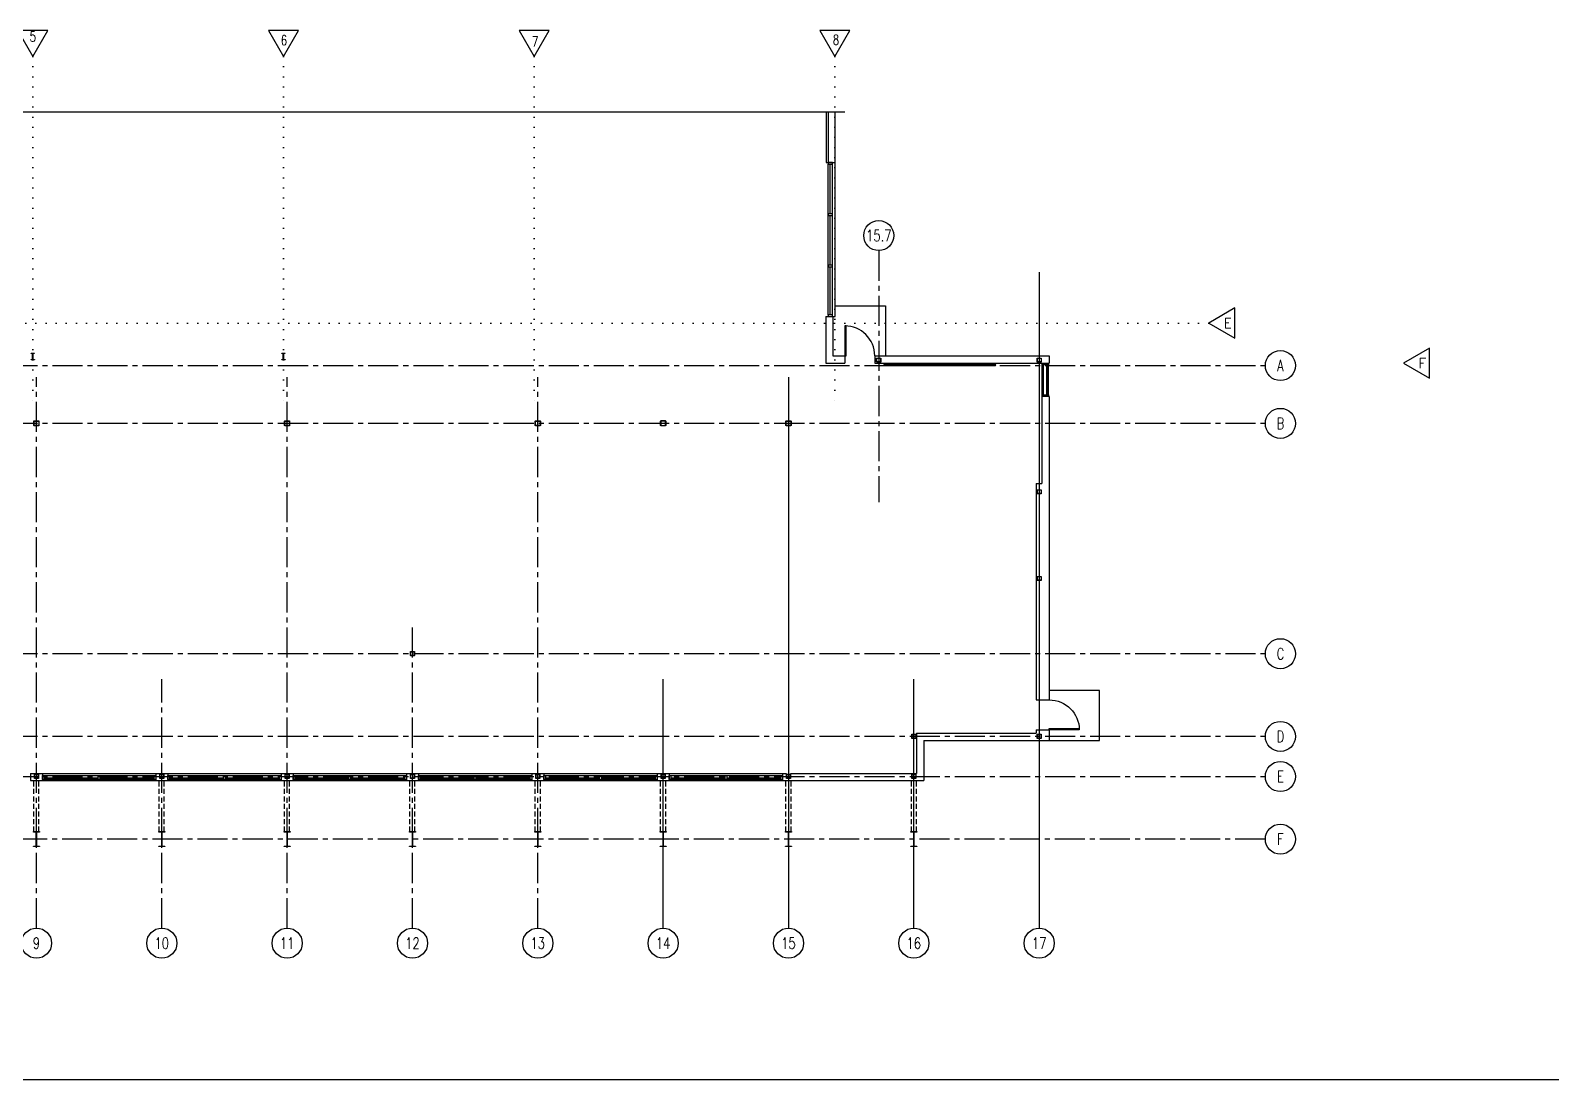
# Model space of a CAD drawing. Header units: inches. Extents: x 0 to 10293, y 0 to 4182.
# Drawn here: x 1984 to 3804, y 0 to 1256 of the extents above; entities that cross this region are included whole.
import ezdxf
from ezdxf.enums import TextEntityAlignment as Align

# ---------------------------------------------------------------- set-up
doc = ezdxf.new("R2010")
doc.units = ezdxf.units.IN
doc.header["$LTSCALE"] = 48
doc.header["$MEASUREMENT"] = 0
for name, pattern in [('CENTER2', [1.125, 0.75, -0.125, 0.125, -0.125]), ('DOT', [0.25, 0, -0.25]), ('HIDDEN2', [0.1875, 0.125, -0.0625])]:
    doc.linetypes.add(name, pattern=pattern)
doc.layers.add('COLUMNS', color=2, linetype='CENTER2')
doc.layers.add('STL_TUBE', color=5, linetype='Continuous')
doc.styles.add('SIMPLEX', font='SIMPLEX.SHX')

# ---------------------------------------------------------------- blocks, each defined once
blk = doc.blocks.new('AZMND')
for p, q in [((0, 0.5), (0, -0.5)), ((1, 0.5), (0, 0.5)), ((1, -0.5), (1, 0.5)), ((0, -0.5), (1, -0.5))]:
    blk.add_line(p, q)
blk = doc.blocks.new('90DOOR')
for p, q in [((-0.5, 1), (-0.5, 0)), ((-0.451, 1), (-0.5, 1)), ((-0.451, 0), (-0.451, 1)), ((-0.5, 0), (-0.451, 0))]:
    blk.add_line(p, q)
blk.add_arc((-0.5, 0), 1, 0, 90)
blk = doc.blocks.new('TS5x5x516')
at = {"layer": 'STL_TUBE', "linetype": 'Continuous', "flags": 128}
for points in [[(-2.125, -2.5, -0.414213562), (-2.5, -2.125), (-2.5, 2.125, -0.414213562), (-2.125, 2.5), (2.125, 2.5, -0.414213562), (2.5, 2.125), (2.5, -2.125, -0.414213562), (2.125, -2.5)], [(-2.125, -2.1875, -0.414213562), (-2.1875, -2.125), (-2.1875, 2.125, -0.414213562), (-2.125, 2.1875), (2.125, 2.1875, -0.414213562), (2.1875, 2.125), (2.1875, -2.125, -0.414213562), (2.125, -2.1875)]]:
    blk.add_lwpolyline(points, format="xyb", close=True, dxfattribs=at)

msp = doc.modelspace()

# ---------------------------------------------------------------- linework, layer by layer
for p, q in [((2004.72419, 1255.98384), (1968.72419, 1255.98384)), ((1968.72419, 1255.98384), (1986.72419, 1224.80692)), ((1986.72419, 1224.80692), (2004.72419, 1255.98384)), ((2304.72419, 1255.98384), (2268.72419, 1255.98384)), ((2268.72419, 1255.98384), (2286.72419, 1224.80692)), ((2286.72419, 1224.80692), (2304.72419, 1255.98384)), ((2604.72419, 1255.98384), (2568.72419, 1255.98384)), ((2568.72419, 1255.98384), (2586.72419, 1224.80692)), ((2586.72419, 1224.80692), (2604.72419, 1255.98384)), ((2964.72419, 1255.98384), (2928.72419, 1255.98384)), ((2928.72419, 1255.98384), (2946.72419, 1224.80692)), ((2946.72419, 1224.80692), (2964.72419, 1255.98384)), ((1908.62611, 1158.51894), (2958.72419, 1158.51894)), ((2936.09919, 1158.51894), (2936.09919, 1097.70646)), ((2938.72419, 1158.51894), (2938.72419, 1097.70646)), ((2946.72419, 1158.51894), (2946.72419, 1097.70646)), ((2936.09919, 1113.68307), (2936.09919, 1108.68307)), ((2936.09919, 1097.70646), (2946.72419, 1097.70646)), ((2938.72419, 915.68307), (2938.72419, 1095.70646)), ((2941.22419, 1036.36533), (2941.22419, 1095.70646)), ((2943.72419, 915.68307), (2943.72419, 1095.70646)), ((2946.72419, 1097.70646), (2947.22419, 1097.70646)), ((2947.22419, 913.68307), (2947.22419, 1097.70646)), ((2941.22419, 975.0242), (2941.22419, 1034.36533)), ((2941.22419, 915.68307), (2941.22419, 973.0242)), ((3191.22419, 966.51101), (3191.22419, 181.33165)), ((2935.84919, 913.68307), (2944.47419, 913.68307)), ((2935.84919, 913.68307), (2935.84919, 857.68307)), ((2938.72419, 915.18307), (2938.72419, 924.66218)), ((2938.72419, 915.18307), (2938.72419, 918.68307)), ((2944.47419, 913.68307), (2944.47419, 866.30807)), ((2944.47419, 913.68307), (2947.22419, 913.68307)), ((2947.22419, 926.30807), (3007.22419, 926.30807)), ((3007.22419, 926.30807), (3007.22419, 866.30807)), ((3425.31775, 923.68307), (3394.14083, 905.68307)), ((3425.31775, 887.68307), (3425.31775, 923.68307)), ((3394.14083, 905.68307), (3425.31775, 887.68307)), ((3658.391, 875.68307), (3627.21409, 857.68307)), ((3658.391, 839.68307), (3658.391, 875.68307)), ((2935.84919, 857.68307), (2958.47419, 857.68307)), ((2944.47419, 866.30807), (2958.47419, 866.30807)), ((2958.47419, 866.30807), (2958.47419, 857.68307)), ((2994.47419, 866.30807), (3203.22419, 866.30807)), ((2994.47419, 866.30807), (2994.47419, 857.68307)), ((2994.47419, 857.68307), (3203.22419, 857.68307)), ((3005.97419, 856.18307), (3138.47419, 856.18307)), ((3017.22419, 857.68307), (3017.22419, 856.18307)), ((3028.22419, 857.68307), (3028.22419, 856.18307)), ((3039.22419, 857.68307), (3039.22419, 856.18307)), ((3050.22419, 857.68307), (3050.22419, 856.18307)), ((3061.22419, 857.68307), (3061.22419, 856.18307)), ((3072.22419, 857.68307), (3072.22419, 856.18307)), ((3083.22419, 857.68307), (3083.22419, 856.18307)), ((3094.22419, 857.68307), (3094.22419, 856.18307)), ((3105.22419, 857.68307), (3105.22419, 856.18307)), ((3116.22419, 857.68307), (3116.22419, 856.18307)), ((3127.22419, 857.68307), (3127.22419, 856.18307)), ((3194.59919, 857.68307), (3194.59919, 817.68307)), ((3196.47419, 819.68307), (3196.47419, 855.68307)), ((3200.47419, 819.68307), (3200.47419, 855.68307)), ((3201.47419, 819.68307), (3201.47419, 855.68307)), ((3202.47419, 819.68307), (3202.47419, 855.68307)), ((3203.22419, 866.30807), (3203.22419, 857.68307)), ((3627.21409, 857.68307), (3658.391, 839.68307)), ((2891.22419, 841.0721), (2891.22419, 181.33165)), ((3005.97419, 854.68307), (3138.47419, 854.68307)), ((3203.22419, 817.68307), (3194.59919, 817.68307)), ((3194.59919, 817.68307), (3194.59919, 713.68307)), ((3203.22419, 817.68307), (3203.22419, 454.55807)), ((3187.59919, 713.68307), (3194.59919, 713.68307)), ((3187.59919, 713.68307), (3187.59919, 454.55807)), ((2741.22419, 181.33165), (2741.22419, 479.26312)), ((3041.22419, 181.33165), (3041.22419, 479.26312)), ((3263.22419, 465.93307), (3203.22419, 465.93307)), ((3263.22419, 405.93307), (3263.22419, 465.93307)), ((3187.59919, 454.55807), (3203.22419, 454.55807)), ((3044.59919, 414.55807), (3187.59919, 414.55807)), ((3044.59919, 414.55807), (3044.59919, 366.55807)), ((3053.22419, 405.93307), (3203.22419, 405.93307)), ((3053.22419, 405.93307), (3053.22419, 357.93307)), ((3187.59919, 418.55807), (3187.59919, 414.55807)), ((3187.59919, 418.55807), (3203.22419, 418.55807)), ((3203.22419, 418.55807), (3203.22419, 405.93307)), ((3203.22419, 405.93307), (3263.22419, 405.93307)), ((1983.97419, 366.55807), (1983.97419, 357.93307)), ((1983.97419, 366.55807), (1998.47419, 366.55807)), ((1998.47419, 366.55807), (1998.47419, 357.93307)), ((1998.47419, 366.55807), (2133.97419, 366.55807)), ((2133.97419, 366.55807), (2133.97419, 357.93307)), ((2133.97419, 366.55807), (2148.47419, 366.55807)), ((2148.47419, 366.55807), (2148.47419, 357.93307)), ((2148.47419, 366.55807), (2283.97419, 366.55807)), ((2283.97419, 366.55807), (2283.97419, 357.93307)), ((2283.97419, 366.55807), (2298.47419, 366.55807)), ((2298.47419, 366.55807), (2298.47419, 357.93307)), ((2298.47419, 366.55807), (2433.97419, 366.55807)), ((2433.97419, 366.55807), (2433.97419, 357.93307)), ((2433.97419, 366.55807), (2448.47419, 366.55807)), ((2448.47419, 366.55807), (2448.47419, 357.93307)), ((2448.47419, 366.55807), (2583.97419, 366.55807)), ((2583.97419, 366.55807), (2583.97419, 357.93307)), ((2583.97419, 366.55807), (2598.47419, 366.55807)), ((2598.47419, 366.55807), (2598.47419, 357.93307)), ((2598.47419, 366.55807), (2733.97419, 366.55807)), ((2733.97419, 366.55807), (2733.97419, 357.93307)), ((2733.97419, 366.55807), (2748.47419, 366.55807)), ((2748.47419, 366.55807), (2748.47419, 357.93307)), ((2748.47419, 366.55807), (2883.97419, 366.55807)), ((2883.97419, 366.55807), (2883.97419, 357.93307)), ((2883.97419, 366.55807), (2888.72419, 366.55807)), ((2893.72419, 366.55807), (3044.59919, 366.55807)), ((1983.97419, 357.93307), (1998.47419, 357.93307)), ((1998.47419, 357.93307), (2133.97419, 357.93307)), ((2000.47419, 363.93307), (2065.22419, 363.93307)), ((2000.47419, 361.43307), (2065.22419, 361.43307)), ((2000.47419, 360.43307), (2065.22419, 360.43307)), ((2000.47419, 359.43307), (2065.22419, 359.43307)), ((2067.22419, 363.93307), (2131.97419, 363.93307)), ((2067.22419, 361.43307), (2131.97419, 361.43307)), ((2067.22419, 360.43307), (2131.97419, 360.43307)), ((2067.22419, 359.43307), (2131.97419, 359.43307)), ((2133.97419, 357.93307), (2148.47419, 357.93307)), ((2148.47419, 357.93307), (2283.97419, 357.93307)), ((2150.47419, 363.93307), (2215.22419, 363.93307)), ((2150.47419, 361.43307), (2215.22419, 361.43307)), ((2150.47419, 360.43307), (2215.22419, 360.43307)), ((2150.47419, 359.43307), (2215.22419, 359.43307)), ((2217.22419, 363.93307), (2281.97419, 363.93307)), ((2217.22419, 361.43307), (2281.97419, 361.43307)), ((2217.22419, 360.43307), (2281.97419, 360.43307)), ((2217.22419, 359.43307), (2281.97419, 359.43307)), ((2283.97419, 357.93307), (2298.47419, 357.93307)), ((2298.47419, 357.93307), (2433.97419, 357.93307)), ((2300.47419, 363.93307), (2365.22419, 363.93307)), ((2300.47419, 361.43307), (2365.22419, 361.43307)), ((2300.47419, 360.43307), (2365.22419, 360.43307)), ((2300.47419, 359.43307), (2365.22419, 359.43307)), ((2367.22419, 363.93307), (2431.97419, 363.93307)), ((2367.22419, 361.43307), (2431.97419, 361.43307)), ((2367.22419, 360.43307), (2431.97419, 360.43307)), ((2367.22419, 359.43307), (2431.97419, 359.43307)), ((2433.97419, 357.93307), (2448.47419, 357.93307)), ((2448.47419, 357.93307), (2583.97419, 357.93307)), ((2450.47419, 363.93307), (2515.22419, 363.93307)), ((2450.47419, 361.43307), (2515.22419, 361.43307)), ((2450.47419, 360.43307), (2515.22419, 360.43307)), ((2450.47419, 359.43307), (2515.22419, 359.43307)), ((2517.22419, 363.93307), (2581.97419, 363.93307)), ((2517.22419, 361.43307), (2581.97419, 361.43307)), ((2517.22419, 360.43307), (2581.97419, 360.43307)), ((2517.22419, 359.43307), (2581.97419, 359.43307)), ((2583.97419, 357.93307), (2598.47419, 357.93307)), ((2598.47419, 357.93307), (2733.97419, 357.93307)), ((2600.47419, 363.93307), (2665.22419, 363.93307)), ((2600.47419, 361.43307), (2665.22419, 361.43307)), ((2600.47419, 360.43307), (2665.22419, 360.43307)), ((2600.47419, 359.43307), (2665.22419, 359.43307)), ((2667.22419, 363.93307), (2731.97419, 363.93307)), ((2667.22419, 361.43307), (2731.97419, 361.43307)), ((2667.22419, 360.43307), (2731.97419, 360.43307)), ((2667.22419, 359.43307), (2731.97419, 359.43307)), ((2733.97419, 357.93307), (2748.47419, 357.93307)), ((2748.47419, 357.93307), (2883.97419, 357.93307)), ((2750.47419, 363.93307), (2815.22419, 363.93307)), ((2750.47419, 361.43307), (2815.22419, 361.43307)), ((2750.47419, 360.43307), (2815.22419, 360.43307)), ((2750.47419, 359.43307), (2815.22419, 359.43307)), ((2817.22419, 363.93307), (2881.97419, 363.93307)), ((2817.22419, 361.43307), (2881.97419, 361.43307)), ((2817.22419, 360.43307), (2881.97419, 360.43307)), ((2817.22419, 359.43307), (2881.97419, 359.43307)), ((2883.97419, 357.93307), (3053.22419, 357.93307))]:
    msp.add_line(p, q)
at = {"linetype": 'DOT'}
for p, q in [((1986.72419, 1224.80692), (1986.72419, 812.53943)), ((2286.72419, 1224.80692), (2286.72419, 812.53943)), ((2586.72419, 1224.80692), (2586.72419, 812.53943)), ((2946.72419, 1224.80692), (2946.72419, 812.53943)), ((3394.14083, 905.68307), (424.77588, 905.68307))]:
    msp.add_line(p, q, dxfattribs=at)
at = {"linetype": 'CENTER2'}
for p, q in [((2999.22419, 992.36054), (2999.22419, 691.39006)), ((390.25632, 854.93307), (3461.90984, 854.93307)), ((1991.22419, 181.33165), (1991.22419, 841.0721)), ((2291.22419, 181.33165), (2291.22419, 841.0721)), ((2591.22419, 181.33165), (2591.22419, 841.0721)), ((390.25632, 785.68307), (3461.90984, 785.68307)), ((2441.22419, 181.33165), (2441.22419, 543.18927)), ((390.25632, 509.93307), (3461.90984, 509.93307)), ((2141.22419, 181.33165), (2141.22419, 479.26312)), ((390.25632, 410.93307), (3461.90984, 410.93307)), ((390.25632, 362.93307), (3461.90984, 362.93307)), ((3461.90984, 287.93307), (390.25632, 287.93307))]:
    msp.add_line(p, q, dxfattribs=at)
at = {"linetype": 'HIDDEN2'}
for p, q in [((1988.22419, 296.92807), (1988.22419, 357.93307)), ((1994.22419, 296.92807), (1994.22419, 357.93307)), ((2138.22419, 296.92807), (2138.22419, 357.93307)), ((2144.22419, 296.92807), (2144.22419, 357.93307)), ((2288.22419, 296.92807), (2288.22419, 357.93307)), ((2294.22419, 296.92807), (2294.22419, 357.93307)), ((2438.22419, 296.92807), (2438.22419, 357.93307)), ((2444.22419, 296.92807), (2444.22419, 357.93307)), ((2588.22419, 296.92807), (2588.22419, 357.93307)), ((2594.22419, 296.92807), (2594.22419, 357.93307)), ((2738.22419, 296.92807), (2738.22419, 357.93307)), ((2744.22419, 296.92807), (2744.22419, 357.93307)), ((2888.22419, 296.92807), (2888.22419, 357.93307)), ((2894.22419, 296.92807), (2894.22419, 357.93307)), ((3038.22419, 296.92807), (3038.22419, 357.93307)), ((3044.22419, 296.92807), (3044.22419, 357.93307))]:
    msp.add_line(p, q, dxfattribs=at)
at = {"color": 2}
for points in [[(1988.73419, 869.72307), (1988.73419, 869.55557, -0.4142135624), (1988.56669, 869.38807), (1987.05919, 869.38807, 0.4142135624), (1986.89169, 869.22057), (1986.89169, 862.18557, 0.4142135624), (1987.05919, 862.01807), (1988.56669, 862.01807, -0.4142135624), (1988.73419, 861.85057), (1988.73419, 861.68307), (1984.71419, 861.68307), (1984.71419, 861.85057, -0.4142135624), (1984.88169, 862.01807), (1986.38919, 862.01807, 0.4142135624), (1986.55669, 862.18557), (1986.55669, 869.22057, 0.4142135624), (1986.38919, 869.38807), (1984.88169, 869.38807, -0.4142135624), (1984.71419, 869.55557), (1984.71419, 869.72307)], [(2288.73419, 869.72307), (2288.73419, 869.55557, -0.4142135624), (2288.56669, 869.38807), (2287.05919, 869.38807, 0.4142135624), (2286.89169, 869.22057), (2286.89169, 862.18557, 0.4142135624), (2287.05919, 862.01807), (2288.56669, 862.01807, -0.4142135624), (2288.73419, 861.85057), (2288.73419, 861.68307), (2284.71419, 861.68307), (2284.71419, 861.85057, -0.4142135624), (2284.88169, 862.01807), (2286.38919, 862.01807, 0.4142135624), (2286.55669, 862.18557), (2286.55669, 869.22057, 0.4142135624), (2286.38919, 869.38807), (2284.88169, 869.38807, -0.4142135624), (2284.71419, 869.55557), (2284.71419, 869.72307)]]:
    msp.add_lwpolyline(points, format="xyb", close=True, dxfattribs=at)
at = {"flags": 128}
for points in [[(3196.47419, 857.68307), (3202.47419, 857.68307), (3202.47419, 855.68307), (3196.47419, 855.68307)], [(3196.47419, 819.68307), (3202.47419, 819.68307), (3202.47419, 817.68307), (3196.47419, 817.68307)], [(1998.47419, 359.43307), (1998.47419, 363.93307), (2000.47419, 363.93307), (2000.47419, 359.43307)], [(2065.22419, 359.43307), (2065.22419, 363.93307), (2067.22419, 363.93307), (2067.22419, 359.43307)], [(2131.97419, 359.43307), (2131.97419, 363.93307), (2133.97419, 363.93307), (2133.97419, 359.43307)], [(2148.47419, 359.43307), (2148.47419, 363.93307), (2150.47419, 363.93307), (2150.47419, 359.43307)], [(2215.22419, 359.43307), (2215.22419, 363.93307), (2217.22419, 363.93307), (2217.22419, 359.43307)], [(2281.97419, 359.43307), (2281.97419, 363.93307), (2283.97419, 363.93307), (2283.97419, 359.43307)], [(2298.47419, 359.43307), (2298.47419, 363.93307), (2300.47419, 363.93307), (2300.47419, 359.43307)], [(2365.22419, 359.43307), (2365.22419, 363.93307), (2367.22419, 363.93307), (2367.22419, 359.43307)], [(2431.97419, 359.43307), (2431.97419, 363.93307), (2433.97419, 363.93307), (2433.97419, 359.43307)], [(2448.47419, 359.43307), (2448.47419, 363.93307), (2450.47419, 363.93307), (2450.47419, 359.43307)], [(2515.22419, 359.43307), (2515.22419, 363.93307), (2517.22419, 363.93307), (2517.22419, 359.43307)], [(2581.97419, 359.43307), (2581.97419, 363.93307), (2583.97419, 363.93307), (2583.97419, 359.43307)], [(2598.47419, 359.43307), (2598.47419, 363.93307), (2600.47419, 363.93307), (2600.47419, 359.43307)], [(2665.22419, 359.43307), (2665.22419, 363.93307), (2667.22419, 363.93307), (2667.22419, 359.43307)], [(2731.97419, 359.43307), (2731.97419, 363.93307), (2733.97419, 363.93307), (2733.97419, 359.43307)], [(2748.47419, 359.43307), (2748.47419, 363.93307), (2750.47419, 363.93307), (2750.47419, 359.43307)], [(2815.22419, 359.43307), (2815.22419, 363.93307), (2817.22419, 363.93307), (2817.22419, 359.43307)], [(2881.97419, 359.43307), (2881.97419, 363.93307), (2883.97419, 363.93307), (2883.97419, 359.43307)]]:
    msp.add_lwpolyline(points, close=True, dxfattribs=at)
at = {"linetype": 'Continuous'}
for centre in [(2999.22419, 1010.37494), (3479.92373, 854.79786), (3479.92373, 785.54786), (3479.92373, 509.79786), (3479.92373, 410.79786), (3479.92373, 362.79786), (3479.92373, 287.79786), (1991.22419, 163.31725), (2141.22419, 163.31725), (2291.22419, 163.31725), (2441.22419, 163.31725), (2591.22419, 163.31725), (2741.22419, 163.31725), (2891.22419, 163.31725), (3041.22419, 163.31725), (3191.22419, 163.31725)]:
    msp.add_circle(centre, 18.0144, dxfattribs=at)
for centre, start, end in [((3005.97419, 855.43307), 90, 270), ((3138.47419, 855.43307), 270, 90)]:
    msp.add_arc(centre, 0.75, start, end)
at = {"layer": 'COLUMNS', "linetype": 'Continuous', "flags": 128}
for points in [[(2997.09919, 858.80807, -0.4142135624), (2996.72419, 859.18307), (2996.72419, 863.43307, -0.4142135624), (2997.09919, 863.80807), (3001.34919, 863.80807, -0.4142135624), (3001.72419, 863.43307), (3001.72419, 859.18307, -0.4142135624), (3001.34919, 858.80807)], [(2997.09919, 859.12057, -0.4142135624), (2997.03669, 859.18307), (2997.03669, 863.43307, -0.4142135624), (2997.09919, 863.49557), (3001.34919, 863.49557, -0.4142135624), (3001.41169, 863.43307), (3001.41169, 859.18307, -0.4142135624), (3001.34919, 859.12057)], [(3189.09919, 858.80807, -0.4142135624), (3188.72419, 859.18307), (3188.72419, 863.43307, -0.4142135624), (3189.09919, 863.80807), (3193.34919, 863.80807, -0.4142135624), (3193.72419, 863.43307), (3193.72419, 859.18307, -0.4142135624), (3193.34919, 858.80807)], [(3189.09919, 859.12057, -0.4142135624), (3189.03669, 859.18307), (3189.03669, 863.43307, -0.4142135624), (3189.09919, 863.49557), (3193.34919, 863.49557, -0.4142135624), (3193.41169, 863.43307), (3193.41169, 859.18307, -0.4142135624), (3193.34919, 859.12057)], [(1991.22419, 788.37057), (1993.84919, 788.37057, -0.4142135624), (1993.91169, 788.30807), (1993.91169, 783.05807, -0.4142135624), (1993.84919, 782.99557), (1988.59919, 782.99557, -0.4142135624), (1988.53669, 783.05807), (1988.53669, 788.30807, -0.4142135624), (1988.59919, 788.37057)], [(2291.22419, 788.37057), (2293.84919, 788.37057, -0.4142135624), (2293.91169, 788.30807), (2293.91169, 783.05807, -0.4142135624), (2293.84919, 782.99557), (2288.59919, 782.99557, -0.4142135624), (2288.53669, 783.05807), (2288.53669, 788.30807, -0.4142135624), (2288.59919, 788.37057)], [(2591.22419, 788.37057), (2593.84919, 788.37057, -0.4142135624), (2593.91169, 788.30807), (2593.91169, 783.05807, -0.4142135624), (2593.84919, 782.99557), (2588.59919, 782.99557, -0.4142135624), (2588.53669, 783.05807), (2588.53669, 788.30807, -0.4142135624), (2588.59919, 788.37057)], [(2891.22419, 788.37057), (2893.84919, 788.37057, -0.4142135624), (2893.91169, 788.30807), (2893.91169, 783.05807, -0.4142135624), (2893.84919, 782.99557), (2888.59919, 782.99557, -0.4142135624), (2888.53669, 783.05807), (2888.53669, 788.30807, -0.4142135624), (2888.59919, 788.37057)], [(3189.09919, 701.18307, -0.4142135624), (3188.72419, 701.55807), (3188.72419, 705.80807, -0.4142135624), (3189.09919, 706.18307), (3193.34919, 706.18307, -0.4142135624), (3193.72419, 705.80807), (3193.72419, 701.55807, -0.4142135624), (3193.34919, 701.18307)], [(3189.09919, 701.49557, -0.4142135624), (3189.03669, 701.55807), (3189.03669, 705.80807, -0.4142135624), (3189.09919, 705.87057), (3193.34919, 705.87057, -0.4142135624), (3193.41169, 705.80807), (3193.41169, 701.55807, -0.4142135624), (3193.34919, 701.49557)], [(3189.09919, 597.43307, -0.4142135624), (3188.72419, 597.80807), (3188.72419, 602.05807, -0.4142135624), (3189.09919, 602.43307), (3193.34919, 602.43307, -0.4142135624), (3193.72419, 602.05807), (3193.72419, 597.80807, -0.4142135624), (3193.34919, 597.43307)], [(3189.09919, 597.74557, -0.4142135624), (3189.03669, 597.80807), (3189.03669, 602.05807, -0.4142135624), (3189.09919, 602.12057), (3193.34919, 602.12057, -0.4142135624), (3193.41169, 602.05807), (3193.41169, 597.80807, -0.4142135624), (3193.34919, 597.74557)], [(3039.09919, 408.43307, -0.4142135624), (3038.72419, 408.80807), (3038.72419, 413.05807, -0.4142135624), (3039.09919, 413.43307), (3043.34919, 413.43307, -0.4142135624), (3043.72419, 413.05807), (3043.72419, 408.80807, -0.4142135624), (3043.34919, 408.43307)], [(3039.09919, 408.74557, -0.4142135624), (3039.03669, 408.80807), (3039.03669, 413.05807, -0.4142135624), (3039.09919, 413.12057), (3043.34919, 413.12057, -0.4142135624), (3043.41169, 413.05807), (3043.41169, 408.80807, -0.4142135624), (3043.34919, 408.74557)], [(3189.09919, 408.43307, -0.4142135624), (3188.72419, 408.80807), (3188.72419, 413.05807, -0.4142135624), (3189.09919, 413.43307), (3193.34919, 413.43307, -0.4142135624), (3193.72419, 413.05807), (3193.72419, 408.80807, -0.4142135624), (3193.34919, 408.43307)], [(3189.09919, 408.74557, -0.4142135624), (3189.03669, 408.80807), (3189.03669, 413.05807, -0.4142135624), (3189.09919, 413.12057), (3193.34919, 413.12057, -0.4142135624), (3193.41169, 413.05807), (3193.41169, 408.80807, -0.4142135624), (3193.34919, 408.74557)], [(1989.09919, 360.43307, -0.4142135624), (1988.72419, 360.80807), (1988.72419, 365.05807, -0.4142135624), (1989.09919, 365.43307), (1993.34919, 365.43307, -0.4142135624), (1993.72419, 365.05807), (1993.72419, 360.80807, -0.4142135624), (1993.34919, 360.43307)], [(1989.09919, 360.74557, -0.4142135624), (1989.03669, 360.80807), (1989.03669, 365.05807, -0.4142135624), (1989.09919, 365.12057), (1993.34919, 365.12057, -0.4142135624), (1993.41169, 365.05807), (1993.41169, 360.80807, -0.4142135624), (1993.34919, 360.74557)], [(2139.09919, 360.43307, -0.4142135624), (2138.72419, 360.80807), (2138.72419, 365.05807, -0.4142135624), (2139.09919, 365.43307), (2143.34919, 365.43307, -0.4142135624), (2143.72419, 365.05807), (2143.72419, 360.80807, -0.4142135624), (2143.34919, 360.43307)], [(2139.09919, 360.74557, -0.4142135624), (2139.03669, 360.80807), (2139.03669, 365.05807, -0.4142135624), (2139.09919, 365.12057), (2143.34919, 365.12057, -0.4142135624), (2143.41169, 365.05807), (2143.41169, 360.80807, -0.4142135624), (2143.34919, 360.74557)], [(2289.09919, 360.43307, -0.4142135624), (2288.72419, 360.80807), (2288.72419, 365.05807, -0.4142135624), (2289.09919, 365.43307), (2293.34919, 365.43307, -0.4142135624), (2293.72419, 365.05807), (2293.72419, 360.80807, -0.4142135624), (2293.34919, 360.43307)], [(2289.09919, 360.74557, -0.4142135624), (2289.03669, 360.80807), (2289.03669, 365.05807, -0.4142135624), (2289.09919, 365.12057), (2293.34919, 365.12057, -0.4142135624), (2293.41169, 365.05807), (2293.41169, 360.80807, -0.4142135624), (2293.34919, 360.74557)], [(2439.09919, 360.43307, -0.4142135624), (2438.72419, 360.80807), (2438.72419, 365.05807, -0.4142135624), (2439.09919, 365.43307), (2443.34919, 365.43307, -0.4142135624), (2443.72419, 365.05807), (2443.72419, 360.80807, -0.4142135624), (2443.34919, 360.43307)], [(2439.09919, 360.74557, -0.4142135624), (2439.03669, 360.80807), (2439.03669, 365.05807, -0.4142135624), (2439.09919, 365.12057), (2443.34919, 365.12057, -0.4142135624), (2443.41169, 365.05807), (2443.41169, 360.80807, -0.4142135624), (2443.34919, 360.74557)], [(2589.09919, 360.43307, -0.4142135624), (2588.72419, 360.80807), (2588.72419, 365.05807, -0.4142135624), (2589.09919, 365.43307), (2593.34919, 365.43307, -0.4142135624), (2593.72419, 365.05807), (2593.72419, 360.80807, -0.4142135624), (2593.34919, 360.43307)], [(2589.09919, 360.74557, -0.4142135624), (2589.03669, 360.80807), (2589.03669, 365.05807, -0.4142135624), (2589.09919, 365.12057), (2593.34919, 365.12057, -0.4142135624), (2593.41169, 365.05807), (2593.41169, 360.80807, -0.4142135624), (2593.34919, 360.74557)], [(2739.09919, 360.43307, -0.4142135624), (2738.72419, 360.80807), (2738.72419, 365.05807, -0.4142135624), (2739.09919, 365.43307), (2743.34919, 365.43307, -0.4142135624), (2743.72419, 365.05807), (2743.72419, 360.80807, -0.4142135624), (2743.34919, 360.43307)], [(2739.09919, 360.74557, -0.4142135624), (2739.03669, 360.80807), (2739.03669, 365.05807, -0.4142135624), (2739.09919, 365.12057), (2743.34919, 365.12057, -0.4142135624), (2743.41169, 365.05807), (2743.41169, 360.80807, -0.4142135624), (2743.34919, 360.74557)], [(2889.09919, 360.43307, -0.4142135624), (2888.72419, 360.80807), (2888.72419, 365.05807, -0.4142135624), (2889.09919, 365.43307), (2893.34919, 365.43307, -0.4142135624), (2893.72419, 365.05807), (2893.72419, 360.80807, -0.4142135624), (2893.34919, 360.43307)], [(2889.09919, 360.74557, -0.4142135624), (2889.03669, 360.80807), (2889.03669, 365.05807, -0.4142135624), (2889.09919, 365.12057), (2893.34919, 365.12057, -0.4142135624), (2893.41169, 365.05807), (2893.41169, 360.80807, -0.4142135624), (2893.34919, 360.74557)], [(3039.09919, 360.43307, -0.4142135624), (3038.72419, 360.80807), (3038.72419, 365.05807, -0.4142135624), (3039.09919, 365.43307), (3043.34919, 365.43307, -0.4142135624), (3043.72419, 365.05807), (3043.72419, 360.80807, -0.4142135624), (3043.34919, 360.43307)], [(3039.09919, 360.74557, -0.4142135624), (3039.03669, 360.80807), (3039.03669, 365.05807, -0.4142135624), (3039.09919, 365.12057), (3043.34919, 365.12057, -0.4142135624), (3043.41169, 365.05807), (3043.41169, 360.80807, -0.4142135624), (3043.34919, 360.74557)], [(1987.47669, 296.92807), (1994.97169, 296.92807), (1994.97169, 296.35807), (1991.71232, 296.35807, 0.4142135624), (1991.40169, 296.04744), (1991.40169, 279.81869, 0.4142135624), (1991.71232, 279.50807), (1994.97169, 279.50807), (1994.97169, 278.93807), (1987.47669, 278.93807), (1987.47669, 279.50807), (1990.73607, 279.50807, 0.4142135624), (1991.04669, 279.81869), (1991.04669, 296.04744, 0.4142135624), (1990.73607, 296.35807), (1987.47669, 296.35807), (1987.47669, 296.92807)], [(2137.47669, 296.92807), (2144.97169, 296.92807), (2144.97169, 296.35807), (2141.71232, 296.35807, 0.4142135624), (2141.40169, 296.04744), (2141.40169, 279.81869, 0.4142135624), (2141.71232, 279.50807), (2144.97169, 279.50807), (2144.97169, 278.93807), (2137.47669, 278.93807), (2137.47669, 279.50807), (2140.73607, 279.50807, 0.4142135624), (2141.04669, 279.81869), (2141.04669, 296.04744, 0.4142135624), (2140.73607, 296.35807), (2137.47669, 296.35807), (2137.47669, 296.92807)], [(2287.47669, 296.92807), (2294.97169, 296.92807), (2294.97169, 296.35807), (2291.71232, 296.35807, 0.4142135624), (2291.40169, 296.04744), (2291.40169, 279.81869, 0.4142135624), (2291.71232, 279.50807), (2294.97169, 279.50807), (2294.97169, 278.93807), (2287.47669, 278.93807), (2287.47669, 279.50807), (2290.73607, 279.50807, 0.4142135624), (2291.04669, 279.81869), (2291.04669, 296.04744, 0.4142135624), (2290.73607, 296.35807), (2287.47669, 296.35807), (2287.47669, 296.92807)], [(2437.47669, 296.92807), (2444.97169, 296.92807), (2444.97169, 296.35807), (2441.71232, 296.35807, 0.4142135624), (2441.40169, 296.04744), (2441.40169, 279.81869, 0.4142135624), (2441.71232, 279.50807), (2444.97169, 279.50807), (2444.97169, 278.93807), (2437.47669, 278.93807), (2437.47669, 279.50807), (2440.73607, 279.50807, 0.4142135624), (2441.04669, 279.81869), (2441.04669, 296.04744, 0.4142135624), (2440.73607, 296.35807), (2437.47669, 296.35807), (2437.47669, 296.92807)], [(2587.47669, 296.92807), (2594.97169, 296.92807), (2594.97169, 296.35807), (2591.71232, 296.35807, 0.4142135624), (2591.40169, 296.04744), (2591.40169, 279.81869, 0.4142135624), (2591.71232, 279.50807), (2594.97169, 279.50807), (2594.97169, 278.93807), (2587.47669, 278.93807), (2587.47669, 279.50807), (2590.73607, 279.50807, 0.4142135624), (2591.04669, 279.81869), (2591.04669, 296.04744, 0.4142135624), (2590.73607, 296.35807), (2587.47669, 296.35807), (2587.47669, 296.92807)], [(2737.47669, 296.92807), (2744.97169, 296.92807), (2744.97169, 296.35807), (2741.71232, 296.35807, 0.4142135624), (2741.40169, 296.04744), (2741.40169, 279.81869, 0.4142135624), (2741.71232, 279.50807), (2744.97169, 279.50807), (2744.97169, 278.93807), (2737.47669, 278.93807), (2737.47669, 279.50807), (2740.73607, 279.50807, 0.4142135624), (2741.04669, 279.81869), (2741.04669, 296.04744, 0.4142135624), (2740.73607, 296.35807), (2737.47669, 296.35807), (2737.47669, 296.92807)], [(2887.47669, 296.92807), (2894.97169, 296.92807), (2894.97169, 296.35807), (2891.71232, 296.35807, 0.4142135624), (2891.40169, 296.04744), (2891.40169, 279.81869, 0.4142135624), (2891.71232, 279.50807), (2894.97169, 279.50807), (2894.97169, 278.93807), (2887.47669, 278.93807), (2887.47669, 279.50807), (2890.73607, 279.50807, 0.4142135624), (2891.04669, 279.81869), (2891.04669, 296.04744, 0.4142135624), (2890.73607, 296.35807), (2887.47669, 296.35807), (2887.47669, 296.92807)], [(3037.47669, 296.92807), (3044.97169, 296.92807), (3044.97169, 296.35807), (3041.71232, 296.35807, 0.4142135624), (3041.40169, 296.04744), (3041.40169, 279.81869, 0.4142135624), (3041.71232, 279.50807), (3044.97169, 279.50807), (3044.97169, 278.93807), (3037.47669, 278.93807), (3037.47669, 279.50807), (3040.73607, 279.50807, 0.4142135624), (3041.04669, 279.81869), (3041.04669, 296.04744, 0.4142135624), (3040.73607, 296.35807), (3037.47669, 296.35807), (3037.47669, 296.92807)]]:
    msp.add_lwpolyline(points, format="xyb", close=True, dxfattribs=at)
for points in [[(1991.22419, 788.68307), (1993.84919, 788.68307, -0.4142135624), (1994.22419, 788.30807), (1994.22419, 783.05807, -0.4142135624), (1993.84919, 782.68307), (1988.59919, 782.68307, -0.4142135624), (1988.22419, 783.05807), (1988.22419, 788.30807, -0.4142135624), (1988.59919, 788.68307), (1991.22419, 788.68307)], [(2291.22419, 788.68307), (2293.84919, 788.68307, -0.4142135624), (2294.22419, 788.30807), (2294.22419, 783.05807, -0.4142135624), (2293.84919, 782.68307), (2288.59919, 782.68307, -0.4142135624), (2288.22419, 783.05807), (2288.22419, 788.30807, -0.4142135624), (2288.59919, 788.68307), (2291.22419, 788.68307)], [(2591.22419, 788.68307), (2593.84919, 788.68307, -0.4142135624), (2594.22419, 788.30807), (2594.22419, 783.05807, -0.4142135624), (2593.84919, 782.68307), (2588.59919, 782.68307, -0.4142135624), (2588.22419, 783.05807), (2588.22419, 788.30807, -0.4142135624), (2588.59919, 788.68307), (2591.22419, 788.68307)], [(2741.22419, 788.68307), (2743.84919, 788.68307, -0.4142135624), (2744.22419, 788.30807), (2744.22419, 783.05807, -0.4142135624), (2743.84919, 782.68307), (2738.59919, 782.68307, -0.4142135624), (2738.22419, 783.05807), (2738.22419, 788.30807, -0.4142135624), (2738.59919, 788.68307), (2741.22419, 788.68307)], [(2741.22419, 788.43307), (2738.59919, 788.43307, 0.4142135624), (2738.47419, 788.30807), (2738.47419, 783.05807, 0.4142135624), (2738.59919, 782.93307), (2743.84919, 782.93307, 0.4142135624), (2743.97419, 783.05807), (2743.97419, 788.30807, 0.4142135624), (2743.84919, 788.43307), (2741.22419, 788.43307)], [(2891.22419, 788.68307), (2893.84919, 788.68307, -0.4142135624), (2894.22419, 788.30807), (2894.22419, 783.05807, -0.4142135624), (2893.84919, 782.68307), (2888.59919, 782.68307, -0.4142135624), (2888.22419, 783.05807), (2888.22419, 788.30807, -0.4142135624), (2888.59919, 788.68307), (2891.22419, 788.68307)]]:
    msp.add_lwpolyline(points, format="xyb", dxfattribs=at)
at = {"layer": 'Defpoints'}
msp.add_line((0, 0), (10200, 0), dxfattribs=at)

# ---------------------------------------------------------------- block references
at = {"xscale": 2, "yscale": 5, "rotation": 90}
for p in [(2941.22419, 1095.70646), (2941.22419, 1034.36533), (2941.22419, 973.0242), (2941.22419, 913.68307)]:
    msp.add_blockref('AZMND', p, dxfattribs=at)
at = {"xscale": 36, "yscale": 36, "zscale": 36}
msp.add_blockref('90DOOR', (2976.47419, 866.30807), dxfattribs=at)
msp.add_blockref('TS5x5x516', (2441.22419, 509.93307))
at = {"xscale": 36, "yscale": -36, "zscale": 36, "rotation": 90}
msp.add_blockref('90DOOR', (3203.22419, 436.55807), dxfattribs=at)

# ---------------------------------------------------------------- texts
at = {"style": 'SIMPLEX', "width": 0.75}
for s, p in [('5', (1982.91444, 1242.64929)), ('6', (2283.53949, 1238.1542)), ('7', (2584.16453, 1236.8744)), ('8', (2944.21567, 1238.88972))]:
    msp.add_text(s, height=12, dxfattribs=at).set_placement(p)
at = {"linetype": 'Continuous', "style": 'SIMPLEX', "width": 0.75}
for s, p in [('15.7', (2999.22419, 1010.37494)), ('A', (3479.92373, 854.79786)), ('B', (3479.92373, 785.54786)), ('C', (3479.92373, 509.79786)), ('D', (3479.92373, 410.79786)), ('E', (3479.92373, 362.79786)), ('F', (3479.92373, 287.79786)), ('9', (1991.22419, 163.31725)), ('10', (2141.22419, 163.31725)), ('11', (2291.22419, 163.31725)), ('12', (2441.22419, 163.31725)), ('13', (2591.22419, 163.31725)), ('14', (2741.22419, 163.31725)), ('15', (2891.22419, 163.31725)), ('16', (3041.22419, 163.31725)), ('17', (3191.22419, 163.31725))]:
    msp.add_text(s, height=13.5108, dxfattribs=at).set_placement(p, align=Align.MIDDLE)
at = {"style": 'SIMPLEX'}
for s, p in [('E', (3412.02349, 899.48283)), ('F', (3645.09675, 851.48283))]:
    msp.add_text(s, height=12, dxfattribs=at).set_placement(p)

doc.saveas('drawing.dxf')
